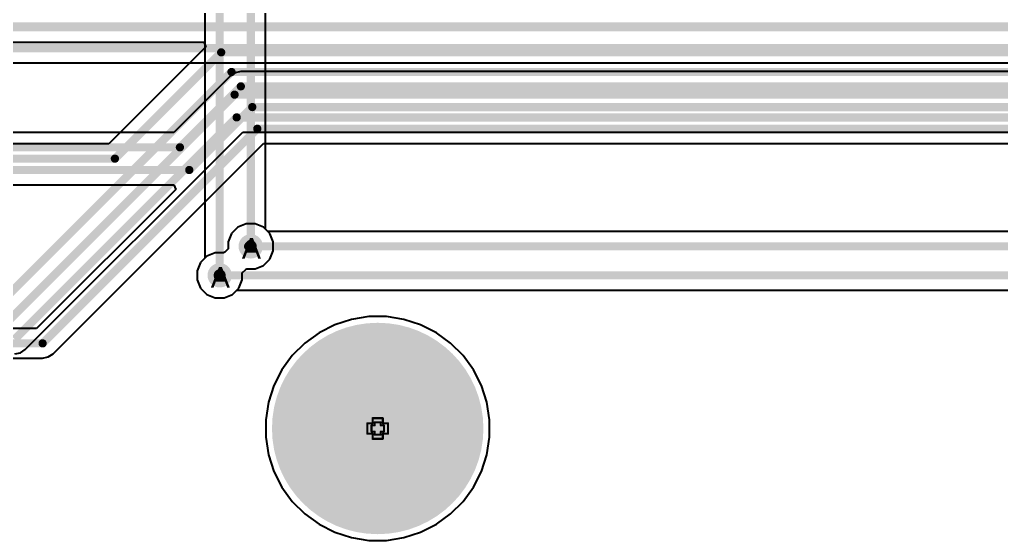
# Model space of a CAD drawing. Header units: inches. Extents: x 0 to 208, y 0 to 213.
# Drawn here: x 1.08 to 2.031, y 1.02 to 1.525 of the extents above; entities that cross this region are included whole.
import ezdxf

# ---------------------------------------------------------------- set-up
doc = ezdxf.new("R2010")
doc.units = ezdxf.units.IN
doc.header["$MEASUREMENT"] = 0
for name, color, linetype in [('Bottom Layer', 5, 'Continuous'), ('Bottom Solder', 6, 'Continuous'), ('Drill Drawing', 1, 'Continuous'), ('L2_GND1', 16, 'Continuous'), ('L3_SIG1', 76, 'Continuous'), ('L4_PWR', 90, 'Continuous'), ('L5_GND2', 156, 'Continuous'), ('L6_SIG2', 130, 'Continuous'), ('L7_GND3', 216, 'Continuous'), ('Multi-Layer', 9, 'Continuous'), ('Pad Holes', 156, 'Continuous'), ('Top Layer', 1, 'Continuous'), ('Top Solder', 216, 'Continuous'), ('Via Holes', 16, 'Continuous')]:
    doc.layers.add(name, color=color, linetype=linetype)
doc.styles.add('Arial', font='', dxfattribs={"height": 0.2})
doc.styles.get('Arial').set_extended_font_data('Arial')

# ---------------------------------------------------------------- blocks, each defined once
blk = doc.blocks.new('AS0B826_S78B_7H_8')
at = {"layer": 'Bottom Layer'}
h = blk.add_hatch(color=5, dxfattribs=at)
edge = h.paths.add_edge_path()
edge.add_arc((-1.48812, -0.99925), 0.09843, 0, 360)
at = {"layer": 'Bottom Solder'}
h = blk.add_hatch(color=6, dxfattribs=at)
edge = h.paths.add_edge_path()
edge.add_arc((-1.48812, -0.99925), 0.10243, 0, 360)
at = {"layer": 'L2_GND1'}
h = blk.add_hatch(color=16, dxfattribs=at)
edge = h.paths.add_edge_path()
edge.add_arc((-1.48812, -0.99925), 0.09843, 0, 360)
at = {"layer": 'L3_SIG1'}
h = blk.add_hatch(color=76, dxfattribs=at)
edge = h.paths.add_edge_path()
edge.add_arc((-1.48812, -0.99925), 0.09843, 0, 360)
at = {"layer": 'L4_PWR'}
h = blk.add_hatch(color=90, dxfattribs=at)
edge = h.paths.add_edge_path()
edge.add_arc((-1.48812, -0.99925), 0.09843, 0, 360)
at = {"layer": 'L5_GND2'}
h = blk.add_hatch(color=156, dxfattribs=at)
edge = h.paths.add_edge_path()
edge.add_arc((-1.48812, -0.99925), 0.09843, 0, 360)
at = {"layer": 'L6_SIG2'}
h = blk.add_hatch(color=130, dxfattribs=at)
edge = h.paths.add_edge_path()
edge.add_arc((-1.48812, -0.99925), 0.09843, 0, 360)
at = {"layer": 'L7_GND3'}
h = blk.add_hatch(color=216, dxfattribs=at)
edge = h.paths.add_edge_path()
edge.add_arc((-1.48812, -0.99925), 0.09843, 0, 360)
at = {"layer": 'Multi-Layer'}
h = blk.add_hatch(color=9, dxfattribs=at)
edge = h.paths.add_edge_path()
edge.add_arc((-1.48812, -0.99925), 0.09843, 0, 360)
at = {"layer": 'Pad Holes'}
h = blk.add_hatch(color=7, dxfattribs=at)
edge = h.paths.add_edge_path()
edge.add_arc((-1.48812, -0.99925), 0.06496, 0, 360)
at = {"layer": 'Top Layer'}
h = blk.add_hatch(color=1, dxfattribs=at)
edge = h.paths.add_edge_path()
edge.add_arc((-1.48812, -0.99925), 0.09843, 0, 360)
at = {"layer": 'Top Solder'}
h = blk.add_hatch(color=216, dxfattribs=at)
edge = h.paths.add_edge_path()
edge.add_arc((-1.48812, -0.99925), 0.10243, 0, 360)

msp = doc.modelspace()

# ---------------------------------------------------------------- hatches: boundary and pattern name
at = {"layer": 'Bottom Layer'}
h = msp.add_hatch(color=5, dxfattribs=at)
edge = h.paths.add_edge_path()
edge.add_arc((1.30362, 1.305), 0.01181, 0, 360)
h = msp.add_hatch(color=5, dxfattribs=at)
edge = h.paths.add_edge_path()
edge.add_arc((1.27354, 1.27693), 0.01181, 0, 360)
at = {"layer": 'L2_GND1'}
h = msp.add_hatch(color=16, dxfattribs=at)
edge = h.paths.add_edge_path()
edge.add_arc((1.30362, 1.305), 0.01181, 0, 360)
h = msp.add_hatch(color=16, dxfattribs=at)
edge = h.paths.add_edge_path()
edge.add_arc((1.27354, 1.27693), 0.01181, 0, 360)
at = {"layer": 'L3_SIG1'}
h = msp.add_hatch(color=76, dxfattribs=at)
edge = h.paths.add_edge_path()
edge.add_arc((1.30362, 1.305), 0.01181, 0, 360)
h = msp.add_hatch(color=76, dxfattribs=at)
edge = h.paths.add_edge_path()
edge.add_arc((1.27354, 1.27693), 0.01181, 0, 360)
at = {"layer": 'L4_PWR'}
h = msp.add_hatch(color=90, dxfattribs=at)
edge = h.paths.add_edge_path()
edge.add_arc((1.30362, 1.305), 0.01181, 0, 360)
h = msp.add_hatch(color=90, dxfattribs=at)
edge = h.paths.add_edge_path()
edge.add_arc((1.27354, 1.27693), 0.01181, 0, 360)
at = {"layer": 'L5_GND2'}
h = msp.add_hatch(color=156, dxfattribs=at)
edge = h.paths.add_edge_path()
edge.add_arc((1.30362, 1.305), 0.01181, 0, 360)
h = msp.add_hatch(color=156, dxfattribs=at)
edge = h.paths.add_edge_path()
edge.add_arc((1.27354, 1.27693), 0.01181, 0, 360)
at = {"layer": 'L6_SIG2'}
h = msp.add_hatch(color=130, dxfattribs=at)
edge = h.paths.add_edge_path()
edge.add_arc((1.30362, 1.305), 0.01181, 0, 360)
h = msp.add_hatch(color=130, dxfattribs=at)
edge = h.paths.add_edge_path()
edge.add_arc((1.27354, 1.27693), 0.01181, 0, 360)
at = {"layer": 'L7_GND3'}
h = msp.add_hatch(color=216, dxfattribs=at)
edge = h.paths.add_edge_path()
edge.add_arc((1.30362, 1.305), 0.01181, 0, 360)
h = msp.add_hatch(color=216, dxfattribs=at)
edge = h.paths.add_edge_path()
edge.add_arc((1.27354, 1.27693), 0.01181, 0, 360)
at = {"layer": 'Top Layer'}
h = msp.add_hatch(color=1, dxfattribs=at)
edge = h.paths.add_edge_path()
edge.add_arc((1.30362, 1.305), 0.01181, 0, 360)
h = msp.add_hatch(color=1, dxfattribs=at)
edge = h.paths.add_edge_path()
edge.add_arc((1.27354, 1.27693), 0.01181, 0, 360)
at = {"layer": 'Via Holes'}
h = msp.add_hatch(color=7, dxfattribs=at)
edge = h.paths.add_edge_path()
edge.add_arc((1.30362, 1.305), 0.00591, 0, 360)
h = msp.add_hatch(color=7, dxfattribs=at)
edge = h.paths.add_edge_path()
edge.add_arc((1.27354, 1.27693), 0.00591, 0, 360)

# ---------------------------------------------------------------- linework, layer by layer
at = {"layer": 'Bottom Layer'}
for p, q in [((1.25926, 1.8107), (1.25926, 1.2935)), ((1.3179, 1.32157), (1.3179, 1.81124)), ((1.32211, 1.31736), (1.3179, 1.32157)), ((1.32543, 1.30934), (1.32211, 1.31736)), ((1.32543, 1.30066), (1.32543, 1.30934)), ((1.25926, 1.2935), (1.25505, 1.28928)), ((1.32211, 1.29265), (1.32543, 1.30066)), ((1.25505, 1.28928), (1.25173, 1.28127)), ((1.30796, 1.28319), (1.31598, 1.28651)), ((1.31598, 1.28651), (1.32211, 1.29265)), ((1.25173, 1.28127), (1.25173, 1.27259)), ((1.29535, 1.27941), (1.29876, 1.28269)), ((1.29535, 1.27259), (1.29535, 1.27941)), ((1.29876, 1.28269), (1.29996, 1.28319)), ((1.29996, 1.28319), (1.30796, 1.28319)), ((1.25173, 1.27259), (1.25505, 1.26457)), ((1.29203, 1.26457), (1.29535, 1.27259)), ((1.25505, 1.26457), (1.26118, 1.25844)), ((1.26118, 1.25844), (1.2692, 1.25512)), ((1.27788, 1.25512), (1.28589, 1.25844)), ((1.28589, 1.25844), (1.29203, 1.26457)), ((1.2692, 1.25512), (1.27788, 1.25512)), ((1.41809, 1.23693), (1.40123, 1.23426)), ((1.43515, 1.23693), (1.41809, 1.23693)), ((1.45201, 1.23426), (1.43515, 1.23693)), ((1.385, 1.22899), (1.36979, 1.22124)), ((1.40123, 1.23426), (1.385, 1.22899)), ((1.46824, 1.22899), (1.45201, 1.23426)), ((1.48345, 1.22124), (1.46824, 1.22899)), ((1.36979, 1.22124), (1.35599, 1.21121)), ((1.49726, 1.21121), (1.48345, 1.22124)), ((1.35599, 1.21121), (1.34392, 1.19914)), ((1.50932, 1.19914), (1.49726, 1.21121)), ((1.34392, 1.19914), (1.33389, 1.18533)), ((1.51935, 1.18533), (1.50932, 1.19914)), ((1.33389, 1.18533), (1.32614, 1.17013)), ((1.5271, 1.17013), (1.51935, 1.18533)), ((1.32614, 1.17013), (1.32087, 1.15389)), ((1.53238, 1.15389), (1.5271, 1.17013)), ((1.32087, 1.15389), (1.3182, 1.13704)), ((1.53505, 1.13704), (1.53238, 1.15389)), ((1.3182, 1.13704), (1.3182, 1.11997)), ((1.53505, 1.11997), (1.53505, 1.13704)), ((1.3182, 1.11997), (1.32087, 1.10312)), ((1.53238, 1.10312), (1.53505, 1.11997)), ((1.32087, 1.10312), (1.32614, 1.08688)), ((1.5271, 1.08688), (1.53238, 1.10312)), ((1.32614, 1.08688), (1.33389, 1.07168)), ((1.51935, 1.07168), (1.5271, 1.08688)), ((1.33389, 1.07168), (1.34392, 1.05787)), ((1.50932, 1.05787), (1.51935, 1.07168)), ((1.34392, 1.05787), (1.35599, 1.0458)), ((1.49726, 1.0458), (1.50932, 1.05787)), ((1.35599, 1.0458), (1.36979, 1.03577)), ((1.48345, 1.03577), (1.49726, 1.0458)), ((1.36979, 1.03577), (1.385, 1.02802)), ((1.385, 1.02802), (1.40123, 1.02275)), ((1.45201, 1.02275), (1.46824, 1.02802)), ((1.46824, 1.02802), (1.48345, 1.03577)), ((1.40123, 1.02275), (1.41809, 1.02008)), ((1.41809, 1.02008), (1.43515, 1.02008)), ((1.43515, 1.02008), (1.45201, 1.02275))]:
    msp.add_line(p, q, dxfattribs=at)
for points in [[(1.27354, 1.27693, 0.008, 0.008, 0), (1.27354, 1.82781, 0.008, 0.008, 0)], [(1.30362, 1.30752, 0.008, 0.008, 0), (1.30362, 1.82781, 0.008, 0.008, 0)], [(1.3011, 1.305, 0.008, 0.008, 0), (1.30362, 1.30752, 0.008, 0.008, 0)]]:
    msp.add_lwpolyline(points, format="xyseb", dxfattribs=at)
for points in [[(1.2991, 1.305, 0.004, 0.004, 1), (1.3031, 1.305, 0.004, 0.004, 1)], [(1.30162, 1.30752, 0.004, 0.004, 1), (1.30562, 1.30752, 0.004, 0.004, 1)], [(1.30162, 1.30752, 0.004, 0.004, 1), (1.30562, 1.30752, 0.004, 0.004, 1)], [(1.27154, 1.27693, 0.004, 0.004, 1), (1.27554, 1.27693, 0.004, 0.004, 1)]]:
    msp.add_lwpolyline(points, format="xyseb", close=True, dxfattribs=at)
at = {"layer": 'Drill Drawing'}
for points in [[(1.41662, 1.1235, 0.002, 0.002, 0), (1.41662, 1.1335, 0.002, 0.002, 0)], [(1.41662, 1.1335, 0.002, 0.002, 0), (1.42162, 1.1335, 0.002, 0.002, 0)], [(1.42062, 1.1255, 0.002, 0.002, 0), (1.42062, 1.1315, 0.002, 0.002, 0)], [(1.42062, 1.1315, 0.002, 0.002, 0), (1.42362, 1.1315, 0.002, 0.002, 0)], [(1.42162, 1.1335, 0.002, 0.002, 0), (1.42162, 1.1385, 0.002, 0.002, 0)], [(1.42162, 1.1385, 0.002, 0.002, 0), (1.43162, 1.1385, 0.002, 0.002, 0)], [(1.42362, 1.1315, 0.002, 0.002, 0), (1.42362, 1.1345, 0.002, 0.002, 0)], [(1.42362, 1.1345, 0.002, 0.002, 0), (1.42962, 1.1345, 0.002, 0.002, 0)], [(1.42962, 1.1315, 0.002, 0.002, 0), (1.42962, 1.1345, 0.002, 0.002, 0)], [(1.42962, 1.1315, 0.002, 0.002, 0), (1.43262, 1.1315, 0.002, 0.002, 0)], [(1.43162, 1.1335, 0.002, 0.002, 0), (1.43162, 1.1385, 0.002, 0.002, 0)], [(1.43162, 1.1335, 0.002, 0.002, 0), (1.43662, 1.1335, 0.002, 0.002, 0)], [(1.43262, 1.1255, 0.002, 0.002, 0), (1.43262, 1.1315, 0.002, 0.002, 0)], [(1.43662, 1.1235, 0.002, 0.002, 0), (1.43662, 1.1335, 0.002, 0.002, 0)], [(1.41662, 1.1235, 0.002, 0.002, 0), (1.42162, 1.1235, 0.002, 0.002, 0)], [(1.42062, 1.1255, 0.002, 0.002, 0), (1.42362, 1.1255, 0.002, 0.002, 0)], [(1.42162, 1.1185, 0.002, 0.002, 0), (1.42162, 1.1235, 0.002, 0.002, 0)], [(1.42362, 1.1225, 0.002, 0.002, 0), (1.42362, 1.1255, 0.002, 0.002, 0)], [(1.42362, 1.1225, 0.002, 0.002, 0), (1.42962, 1.1225, 0.002, 0.002, 0)], [(1.42962, 1.1255, 0.002, 0.002, 0), (1.43262, 1.1255, 0.002, 0.002, 0)], [(1.42962, 1.1225, 0.002, 0.002, 0), (1.42962, 1.1255, 0.002, 0.002, 0)], [(1.43162, 1.1235, 0.002, 0.002, 0), (1.43662, 1.1235, 0.002, 0.002, 0)], [(1.43162, 1.1185, 0.002, 0.002, 0), (1.43162, 1.1235, 0.002, 0.002, 0)], [(1.42162, 1.1185, 0.002, 0.002, 0), (1.43162, 1.1185, 0.002, 0.002, 0)]]:
    msp.add_lwpolyline(points, format="xyseb", dxfattribs=at)
for points in [[(1.41612, 1.1335, 0.001, 0.001, 1), (1.41712, 1.1335, 0.001, 0.001, 1)], [(1.41612, 1.1335, 0.001, 0.001, 1), (1.41712, 1.1335, 0.001, 0.001, 1)], [(1.42012, 1.1315, 0.001, 0.001, 1), (1.42112, 1.1315, 0.001, 0.001, 1)], [(1.42012, 1.1315, 0.001, 0.001, 1), (1.42112, 1.1315, 0.001, 0.001, 1)], [(1.42112, 1.1385, 0.001, 0.001, 1), (1.42212, 1.1385, 0.001, 0.001, 1)], [(1.42112, 1.1385, 0.001, 0.001, 1), (1.42212, 1.1385, 0.001, 0.001, 1)], [(1.42112, 1.1335, 0.001, 0.001, 1), (1.42212, 1.1335, 0.001, 0.001, 1)], [(1.42112, 1.1335, 0.001, 0.001, 1), (1.42212, 1.1335, 0.001, 0.001, 1)], [(1.42312, 1.1345, 0.001, 0.001, 1), (1.42412, 1.1345, 0.001, 0.001, 1)], [(1.42312, 1.1345, 0.001, 0.001, 1), (1.42412, 1.1345, 0.001, 0.001, 1)], [(1.42312, 1.1315, 0.001, 0.001, 1), (1.42412, 1.1315, 0.001, 0.001, 1)], [(1.42312, 1.1315, 0.001, 0.001, 1), (1.42412, 1.1315, 0.001, 0.001, 1)], [(1.42912, 1.1345, 0.001, 0.001, 1), (1.43012, 1.1345, 0.001, 0.001, 1)], [(1.42912, 1.1345, 0.001, 0.001, 1), (1.43012, 1.1345, 0.001, 0.001, 1)], [(1.42912, 1.1315, 0.001, 0.001, 1), (1.43012, 1.1315, 0.001, 0.001, 1)], [(1.42912, 1.1315, 0.001, 0.001, 1), (1.43012, 1.1315, 0.001, 0.001, 1)], [(1.43112, 1.1385, 0.001, 0.001, 1), (1.43212, 1.1385, 0.001, 0.001, 1)], [(1.43112, 1.1385, 0.001, 0.001, 1), (1.43212, 1.1385, 0.001, 0.001, 1)], [(1.43112, 1.1335, 0.001, 0.001, 1), (1.43212, 1.1335, 0.001, 0.001, 1)], [(1.43112, 1.1335, 0.001, 0.001, 1), (1.43212, 1.1335, 0.001, 0.001, 1)], [(1.43212, 1.1315, 0.001, 0.001, 1), (1.43312, 1.1315, 0.001, 0.001, 1)], [(1.43212, 1.1315, 0.001, 0.001, 1), (1.43312, 1.1315, 0.001, 0.001, 1)], [(1.43612, 1.1335, 0.001, 0.001, 1), (1.43712, 1.1335, 0.001, 0.001, 1)], [(1.43612, 1.1335, 0.001, 0.001, 1), (1.43712, 1.1335, 0.001, 0.001, 1)], [(1.41612, 1.1235, 0.001, 0.001, 1), (1.41712, 1.1235, 0.001, 0.001, 1)], [(1.41612, 1.1235, 0.001, 0.001, 1), (1.41712, 1.1235, 0.001, 0.001, 1)], [(1.42012, 1.1255, 0.001, 0.001, 1), (1.42112, 1.1255, 0.001, 0.001, 1)], [(1.42012, 1.1255, 0.001, 0.001, 1), (1.42112, 1.1255, 0.001, 0.001, 1)], [(1.42112, 1.1235, 0.001, 0.001, 1), (1.42212, 1.1235, 0.001, 0.001, 1)], [(1.42112, 1.1235, 0.001, 0.001, 1), (1.42212, 1.1235, 0.001, 0.001, 1)], [(1.42312, 1.1255, 0.001, 0.001, 1), (1.42412, 1.1255, 0.001, 0.001, 1)], [(1.42312, 1.1255, 0.001, 0.001, 1), (1.42412, 1.1255, 0.001, 0.001, 1)], [(1.42312, 1.1225, 0.001, 0.001, 1), (1.42412, 1.1225, 0.001, 0.001, 1)], [(1.42312, 1.1225, 0.001, 0.001, 1), (1.42412, 1.1225, 0.001, 0.001, 1)], [(1.42912, 1.1255, 0.001, 0.001, 1), (1.43012, 1.1255, 0.001, 0.001, 1)], [(1.42912, 1.1255, 0.001, 0.001, 1), (1.43012, 1.1255, 0.001, 0.001, 1)], [(1.42912, 1.1225, 0.001, 0.001, 1), (1.43012, 1.1225, 0.001, 0.001, 1)], [(1.42912, 1.1225, 0.001, 0.001, 1), (1.43012, 1.1225, 0.001, 0.001, 1)], [(1.43112, 1.1235, 0.001, 0.001, 1), (1.43212, 1.1235, 0.001, 0.001, 1)], [(1.43112, 1.1235, 0.001, 0.001, 1), (1.43212, 1.1235, 0.001, 0.001, 1)], [(1.43212, 1.1255, 0.001, 0.001, 1), (1.43312, 1.1255, 0.001, 0.001, 1)], [(1.43212, 1.1255, 0.001, 0.001, 1), (1.43312, 1.1255, 0.001, 0.001, 1)], [(1.43612, 1.1235, 0.001, 0.001, 1), (1.43712, 1.1235, 0.001, 0.001, 1)], [(1.43612, 1.1235, 0.001, 0.001, 1), (1.43712, 1.1235, 0.001, 0.001, 1)], [(1.42112, 1.1185, 0.001, 0.001, 1), (1.42212, 1.1185, 0.001, 0.001, 1)], [(1.42112, 1.1185, 0.001, 0.001, 1), (1.42212, 1.1185, 0.001, 0.001, 1)], [(1.43112, 1.1185, 0.001, 0.001, 1), (1.43212, 1.1185, 0.001, 0.001, 1)], [(1.43112, 1.1185, 0.001, 0.001, 1), (1.43212, 1.1185, 0.001, 0.001, 1)]]:
    msp.add_lwpolyline(points, format="xyseb", close=True, dxfattribs=at)
at = {"layer": 'L2_GND1'}
for p, q in [((1.29127, 1.32349), (1.28513, 1.31736)), ((1.29928, 1.32681), (1.29127, 1.32349)), ((1.30796, 1.32681), (1.29928, 1.32681)), ((1.31598, 1.32349), (1.30796, 1.32681)), ((1.32211, 1.31736), (1.31598, 1.32349)), ((1.28513, 1.31736), (1.28181, 1.30934)), ((1.32543, 1.30934), (1.32211, 1.31736)), ((1.28181, 1.30934), (1.28181, 1.30252)), ((1.32543, 1.30066), (1.32543, 1.30934)), ((1.26118, 1.29542), (1.25505, 1.28928)), ((1.2692, 1.29874), (1.26118, 1.29542)), ((1.2772, 1.29874), (1.2692, 1.29874)), ((1.2784, 1.29924), (1.2772, 1.29874)), ((1.28181, 1.30252), (1.2784, 1.29924)), ((1.32211, 1.29265), (1.32543, 1.30066)), ((1.25505, 1.28928), (1.25173, 1.28127)), ((1.30796, 1.28319), (1.31598, 1.28651)), ((1.31598, 1.28651), (1.32211, 1.29265)), ((1.25173, 1.28127), (1.25173, 1.27259)), ((1.29535, 1.27941), (1.29876, 1.28269)), ((1.29535, 1.27259), (1.29535, 1.27941)), ((1.29876, 1.28269), (1.29996, 1.28319)), ((1.29996, 1.28319), (1.30796, 1.28319)), ((1.25173, 1.27259), (1.25505, 1.26457)), ((1.29203, 1.26457), (1.29535, 1.27259)), ((1.25505, 1.26457), (1.26118, 1.25844)), ((1.26118, 1.25844), (1.2692, 1.25512)), ((1.27788, 1.25512), (1.28589, 1.25844)), ((1.28589, 1.25844), (1.29203, 1.26457)), ((1.2692, 1.25512), (1.27788, 1.25512)), ((1.41809, 1.23693), (1.40123, 1.23426)), ((1.43515, 1.23693), (1.41809, 1.23693)), ((1.45201, 1.23426), (1.43515, 1.23693)), ((1.385, 1.22899), (1.36979, 1.22124)), ((1.40123, 1.23426), (1.385, 1.22899)), ((1.46824, 1.22899), (1.45201, 1.23426)), ((1.48345, 1.22124), (1.46824, 1.22899)), ((1.36979, 1.22124), (1.35599, 1.21121)), ((1.49726, 1.21121), (1.48345, 1.22124)), ((1.35599, 1.21121), (1.34392, 1.19914)), ((1.50932, 1.19914), (1.49726, 1.21121)), ((1.34392, 1.19914), (1.33389, 1.18533)), ((1.51935, 1.18533), (1.50932, 1.19914)), ((1.33389, 1.18533), (1.32614, 1.17013)), ((1.5271, 1.17013), (1.51935, 1.18533)), ((1.32614, 1.17013), (1.32087, 1.15389)), ((1.53238, 1.15389), (1.5271, 1.17013)), ((1.32087, 1.15389), (1.3182, 1.13704)), ((1.53505, 1.13704), (1.53238, 1.15389)), ((1.3182, 1.13704), (1.3182, 1.11997)), ((1.53505, 1.11997), (1.53505, 1.13704)), ((1.3182, 1.11997), (1.32087, 1.10312)), ((1.53238, 1.10312), (1.53505, 1.11997)), ((1.32087, 1.10312), (1.32614, 1.08688)), ((1.5271, 1.08688), (1.53238, 1.10312)), ((1.32614, 1.08688), (1.33389, 1.07168)), ((1.51935, 1.07168), (1.5271, 1.08688)), ((1.33389, 1.07168), (1.34392, 1.05787)), ((1.50932, 1.05787), (1.51935, 1.07168)), ((1.34392, 1.05787), (1.35599, 1.0458)), ((1.49726, 1.0458), (1.50932, 1.05787)), ((1.35599, 1.0458), (1.36979, 1.03577)), ((1.48345, 1.03577), (1.49726, 1.0458)), ((1.36979, 1.03577), (1.385, 1.02802)), ((1.385, 1.02802), (1.40123, 1.02275)), ((1.45201, 1.02275), (1.46824, 1.02802)), ((1.46824, 1.02802), (1.48345, 1.03577)), ((1.40123, 1.02275), (1.41809, 1.02008)), ((1.41809, 1.02008), (1.43515, 1.02008)), ((1.43515, 1.02008), (1.45201, 1.02275))]:
    msp.add_line(p, q, dxfattribs=at)
at = {"layer": 'L3_SIG1'}
for p, q in [((1.0403, 1.48273), (3.96866, 1.48273)), ((1.29402, 1.4743), (1.28856, 1.47321)), ((1.29403, 1.4743), (1.29402, 1.4743)), ((3.97211, 1.4743), (1.29403, 1.4743)), ((1.28393, 1.47012), (1.22909, 1.41527)), ((1.28856, 1.47321), (1.28393, 1.47012)), ((1.28393, 1.47012), (1.28393, 1.47012)), ((1.22909, 1.41527), (1.04028, 1.41527)), ((1.11211, 1.20092), (1.31591, 1.40473)), ((1.31591, 1.40473), (4.02467, 1.40473)), ((1.04026, 1.36472), (1.229, 1.36472)), ((1.23092, 1.3601), (1.0961, 1.22529)), ((1.229, 1.36472), (1.23092, 1.3601)), ((1.29127, 1.32349), (1.28513, 1.31736)), ((1.29928, 1.32681), (1.29127, 1.32349)), ((1.30796, 1.32681), (1.29928, 1.32681)), ((1.31598, 1.32349), (1.30796, 1.32681)), ((1.32211, 1.31736), (1.31598, 1.32349)), ((1.28513, 1.31736), (1.28181, 1.30934)), ((1.32543, 1.30934), (1.32211, 1.31736)), ((1.28181, 1.30934), (1.28181, 1.30252)), ((1.32543, 1.30066), (1.32543, 1.30934)), ((1.26118, 1.29542), (1.25505, 1.28928)), ((1.2692, 1.29874), (1.26118, 1.29542)), ((1.2772, 1.29874), (1.2692, 1.29874)), ((1.2784, 1.29924), (1.2772, 1.29874)), ((1.28181, 1.30252), (1.2784, 1.29924)), ((1.32211, 1.29265), (1.32543, 1.30066)), ((1.25505, 1.28928), (1.25173, 1.28127)), ((1.30796, 1.28319), (1.31598, 1.28651)), ((1.31598, 1.28651), (1.32211, 1.29265)), ((1.25173, 1.28127), (1.25173, 1.27259)), ((1.29535, 1.27941), (1.29876, 1.28269)), ((1.29535, 1.27259), (1.29535, 1.27941)), ((1.29876, 1.28269), (1.29996, 1.28319)), ((1.29996, 1.28319), (1.30796, 1.28319)), ((1.25173, 1.27259), (1.25505, 1.26457)), ((1.29203, 1.26457), (1.29535, 1.27259)), ((1.25505, 1.26457), (1.26118, 1.25844)), ((1.26118, 1.25844), (1.2692, 1.25512)), ((1.27788, 1.25512), (1.28589, 1.25844)), ((1.28589, 1.25844), (1.29203, 1.26457)), ((1.2692, 1.25512), (1.27788, 1.25512)), ((1.41809, 1.23693), (1.40123, 1.23426)), ((1.43515, 1.23693), (1.41809, 1.23693)), ((1.45201, 1.23426), (1.43515, 1.23693)), ((1.385, 1.22899), (1.36979, 1.22124)), ((1.40123, 1.23426), (1.385, 1.22899)), ((1.46824, 1.22899), (1.45201, 1.23426)), ((1.48345, 1.22124), (1.46824, 1.22899)), ((1.0961, 1.22529), (0.79102, 1.22529)), ((1.36979, 1.22124), (1.35599, 1.21121)), ((1.49726, 1.21121), (1.48345, 1.22124)), ((1.35599, 1.21121), (1.34392, 1.19914)), ((1.50932, 1.19914), (1.49726, 1.21121)), ((1.10748, 1.19783), (1.11211, 1.20092)), ((1.34392, 1.19914), (1.33389, 1.18533)), ((1.51935, 1.18533), (1.50932, 1.19914)), ((0.79083, 1.19674), (1.10201, 1.19674)), ((1.10201, 1.19674), (1.10748, 1.19783)), ((1.10201, 1.19674), (1.10201, 1.19674)), ((1.33389, 1.18533), (1.32614, 1.17013)), ((1.5271, 1.17013), (1.51935, 1.18533)), ((1.32614, 1.17013), (1.32087, 1.15389)), ((1.53238, 1.15389), (1.5271, 1.17013)), ((1.32087, 1.15389), (1.3182, 1.13704)), ((1.53505, 1.13704), (1.53238, 1.15389)), ((1.3182, 1.13704), (1.3182, 1.11997)), ((1.53505, 1.11997), (1.53505, 1.13704)), ((1.3182, 1.11997), (1.32087, 1.10312)), ((1.53238, 1.10312), (1.53505, 1.11997)), ((1.32087, 1.10312), (1.32614, 1.08688)), ((1.5271, 1.08688), (1.53238, 1.10312)), ((1.32614, 1.08688), (1.33389, 1.07168)), ((1.51935, 1.07168), (1.5271, 1.08688)), ((1.33389, 1.07168), (1.34392, 1.05787)), ((1.50932, 1.05787), (1.51935, 1.07168)), ((1.34392, 1.05787), (1.35599, 1.0458)), ((1.49726, 1.0458), (1.50932, 1.05787)), ((1.35599, 1.0458), (1.36979, 1.03577)), ((1.48345, 1.03577), (1.49726, 1.0458)), ((1.36979, 1.03577), (1.385, 1.02802)), ((1.385, 1.02802), (1.40123, 1.02275)), ((1.45201, 1.02275), (1.46824, 1.02802)), ((1.46824, 1.02802), (1.48345, 1.03577)), ((1.40123, 1.02275), (1.41809, 1.02008)), ((1.41809, 1.02008), (1.43515, 1.02008)), ((1.43515, 1.02008), (1.45201, 1.02275))]:
    msp.add_line(p, q, dxfattribs=at)
for points in [[(0.936, 1.518, 0.008, 0.008, 0), (3.953, 1.518, 0.008, 0.008, 0)], [(0.95866, 1.497, 0.008, 0.008, 0), (3.96866, 1.497, 0.008, 0.008, 0)], [(1.235, 1.401, 0.008, 0.008, 0), (1.29402, 1.46003, 0.008, 0.008, 0)], [(1.29402, 1.46003, 0.008, 0.008, 0), (3.97803, 1.46003, 0.008, 0.008, 0)], [(1.24411, 1.379, 0.008, 0.008, 0), (1.30511, 1.44, 0.008, 0.008, 0)], [(1.30511, 1.44, 0.008, 0.008, 0), (4.004, 1.44, 0.008, 0.008, 0)], [(1.10201, 1.21101, 0.008, 0.008, 0), (1.31, 1.419, 0.008, 0.008, 0)], [(1.31, 1.419, 0.008, 0.008, 0), (4.02467, 1.419, 0.008, 0.008, 0)], [(0.95875, 1.401, 0.008, 0.008, 0), (1.235, 1.401, 0.008, 0.008, 0)], [(0.95876, 1.379, 0.008, 0.008, 0), (1.24411, 1.379, 0.008, 0.008, 0)], [(0.77426, 1.21101, 0.008, 0.008, 0), (1.10201, 1.21101, 0.008, 0.008, 0)]]:
    msp.add_lwpolyline(points, format="xyseb", dxfattribs=at)
for points in [[(1.29202, 1.46003, 0.004, 0.004, 1), (1.29602, 1.46003, 0.004, 0.004, 1)], [(1.29202, 1.46003, 0.004, 0.004, 1), (1.29602, 1.46003, 0.004, 0.004, 1)], [(1.30311, 1.44, 0.004, 0.004, 1), (1.30711, 1.44, 0.004, 0.004, 1)], [(1.30311, 1.44, 0.004, 0.004, 1), (1.30711, 1.44, 0.004, 0.004, 1)], [(1.308, 1.419, 0.004, 0.004, 1), (1.312, 1.419, 0.004, 0.004, 1)], [(1.308, 1.419, 0.004, 0.004, 1), (1.312, 1.419, 0.004, 0.004, 1)], [(1.233, 1.401, 0.004, 0.004, 1), (1.237, 1.401, 0.004, 0.004, 1)], [(1.233, 1.401, 0.004, 0.004, 1), (1.237, 1.401, 0.004, 0.004, 1)], [(1.24211, 1.379, 0.004, 0.004, 1), (1.24611, 1.379, 0.004, 0.004, 1)], [(1.24211, 1.379, 0.004, 0.004, 1), (1.24611, 1.379, 0.004, 0.004, 1)], [(1.10001, 1.21101, 0.004, 0.004, 1), (1.10401, 1.21101, 0.004, 0.004, 1)], [(1.10001, 1.21101, 0.004, 0.004, 1), (1.10401, 1.21101, 0.004, 0.004, 1)]]:
    msp.add_lwpolyline(points, format="xyseb", close=True, dxfattribs=at)
at = {"layer": 'L4_PWR'}
for p, q in [((1.29127, 1.32349), (1.28513, 1.31736)), ((1.29928, 1.32681), (1.29127, 1.32349)), ((1.30796, 1.32681), (1.29928, 1.32681)), ((1.31598, 1.32349), (1.30796, 1.32681)), ((1.32211, 1.31736), (1.31598, 1.32349)), ((1.28513, 1.31736), (1.28181, 1.30934)), ((1.32543, 1.30934), (1.32211, 1.31736)), ((1.28181, 1.30934), (1.28181, 1.30252)), ((1.32543, 1.30066), (1.32543, 1.30934)), ((1.26118, 1.29542), (1.25505, 1.28928)), ((1.2692, 1.29874), (1.26118, 1.29542)), ((1.2772, 1.29874), (1.2692, 1.29874)), ((1.2784, 1.29924), (1.2772, 1.29874)), ((1.28181, 1.30252), (1.2784, 1.29924)), ((1.32211, 1.29265), (1.32543, 1.30066)), ((1.25505, 1.28928), (1.25173, 1.28127)), ((1.30796, 1.28319), (1.31598, 1.28651)), ((1.31598, 1.28651), (1.32211, 1.29265)), ((1.25173, 1.28127), (1.25173, 1.27259)), ((1.29535, 1.27941), (1.29876, 1.28269)), ((1.29535, 1.27259), (1.29535, 1.27941)), ((1.29876, 1.28269), (1.29996, 1.28319)), ((1.29996, 1.28319), (1.30796, 1.28319)), ((1.25173, 1.27259), (1.25505, 1.26457)), ((1.29203, 1.26457), (1.29535, 1.27259)), ((1.25505, 1.26457), (1.26118, 1.25844)), ((1.26118, 1.25844), (1.2692, 1.25512)), ((1.27788, 1.25512), (1.28589, 1.25844)), ((1.28589, 1.25844), (1.29203, 1.26457)), ((1.2692, 1.25512), (1.27788, 1.25512)), ((1.41809, 1.23693), (1.40123, 1.23426)), ((1.43515, 1.23693), (1.41809, 1.23693)), ((1.45201, 1.23426), (1.43515, 1.23693)), ((1.385, 1.22899), (1.36979, 1.22124)), ((1.40123, 1.23426), (1.385, 1.22899)), ((1.46824, 1.22899), (1.45201, 1.23426)), ((1.48345, 1.22124), (1.46824, 1.22899)), ((1.36979, 1.22124), (1.35599, 1.21121)), ((1.49726, 1.21121), (1.48345, 1.22124)), ((1.35599, 1.21121), (1.34392, 1.19914)), ((1.50932, 1.19914), (1.49726, 1.21121)), ((1.34392, 1.19914), (1.33389, 1.18533)), ((1.51935, 1.18533), (1.50932, 1.19914)), ((1.33389, 1.18533), (1.32614, 1.17013)), ((1.5271, 1.17013), (1.51935, 1.18533)), ((1.32614, 1.17013), (1.32087, 1.15389)), ((1.53238, 1.15389), (1.5271, 1.17013)), ((1.32087, 1.15389), (1.3182, 1.13704)), ((1.53505, 1.13704), (1.53238, 1.15389)), ((1.3182, 1.13704), (1.3182, 1.11997)), ((1.53505, 1.11997), (1.53505, 1.13704)), ((1.3182, 1.11997), (1.32087, 1.10312)), ((1.53238, 1.10312), (1.53505, 1.11997)), ((1.32087, 1.10312), (1.32614, 1.08688)), ((1.5271, 1.08688), (1.53238, 1.10312)), ((1.32614, 1.08688), (1.33389, 1.07168)), ((1.51935, 1.07168), (1.5271, 1.08688)), ((1.33389, 1.07168), (1.34392, 1.05787)), ((1.50932, 1.05787), (1.51935, 1.07168)), ((1.34392, 1.05787), (1.35599, 1.0458)), ((1.49726, 1.0458), (1.50932, 1.05787)), ((1.35599, 1.0458), (1.36979, 1.03577)), ((1.48345, 1.03577), (1.49726, 1.0458)), ((1.36979, 1.03577), (1.385, 1.02802)), ((1.385, 1.02802), (1.40123, 1.02275)), ((1.45201, 1.02275), (1.46824, 1.02802)), ((1.46824, 1.02802), (1.48345, 1.03577)), ((1.40123, 1.02275), (1.41809, 1.02008)), ((1.41809, 1.02008), (1.43515, 1.02008)), ((1.43515, 1.02008), (1.45201, 1.02275))]:
    msp.add_line(p, q, dxfattribs=at)
at = {"layer": 'L5_GND2'}
for p, q in [((1.29127, 1.32349), (1.28513, 1.31736)), ((1.29928, 1.32681), (1.29127, 1.32349)), ((1.30796, 1.32681), (1.29928, 1.32681)), ((1.31598, 1.32349), (1.30796, 1.32681)), ((1.32211, 1.31736), (1.31598, 1.32349)), ((1.28513, 1.31736), (1.28181, 1.30934)), ((1.32543, 1.30934), (1.32211, 1.31736)), ((1.28181, 1.30934), (1.28181, 1.30252)), ((1.32543, 1.30066), (1.32543, 1.30934)), ((1.26118, 1.29542), (1.25505, 1.28928)), ((1.2692, 1.29874), (1.26118, 1.29542)), ((1.2772, 1.29874), (1.2692, 1.29874)), ((1.2784, 1.29924), (1.2772, 1.29874)), ((1.28181, 1.30252), (1.2784, 1.29924)), ((1.32211, 1.29265), (1.32543, 1.30066)), ((1.25505, 1.28928), (1.25173, 1.28127)), ((1.30796, 1.28319), (1.31598, 1.28651)), ((1.31598, 1.28651), (1.32211, 1.29265)), ((1.25173, 1.28127), (1.25173, 1.27259)), ((1.29535, 1.27941), (1.29876, 1.28269)), ((1.29535, 1.27259), (1.29535, 1.27941)), ((1.29876, 1.28269), (1.29996, 1.28319)), ((1.29996, 1.28319), (1.30796, 1.28319)), ((1.25173, 1.27259), (1.25505, 1.26457)), ((1.29203, 1.26457), (1.29535, 1.27259)), ((1.25505, 1.26457), (1.26118, 1.25844)), ((1.26118, 1.25844), (1.2692, 1.25512)), ((1.27788, 1.25512), (1.28589, 1.25844)), ((1.28589, 1.25844), (1.29203, 1.26457)), ((1.2692, 1.25512), (1.27788, 1.25512)), ((1.41809, 1.23693), (1.40123, 1.23426)), ((1.43515, 1.23693), (1.41809, 1.23693)), ((1.45201, 1.23426), (1.43515, 1.23693)), ((1.385, 1.22899), (1.36979, 1.22124)), ((1.40123, 1.23426), (1.385, 1.22899)), ((1.46824, 1.22899), (1.45201, 1.23426)), ((1.48345, 1.22124), (1.46824, 1.22899)), ((1.36979, 1.22124), (1.35599, 1.21121)), ((1.49726, 1.21121), (1.48345, 1.22124)), ((1.35599, 1.21121), (1.34392, 1.19914)), ((1.50932, 1.19914), (1.49726, 1.21121)), ((1.34392, 1.19914), (1.33389, 1.18533)), ((1.51935, 1.18533), (1.50932, 1.19914)), ((1.33389, 1.18533), (1.32614, 1.17013)), ((1.5271, 1.17013), (1.51935, 1.18533)), ((1.32614, 1.17013), (1.32087, 1.15389)), ((1.53238, 1.15389), (1.5271, 1.17013)), ((1.32087, 1.15389), (1.3182, 1.13704)), ((1.53505, 1.13704), (1.53238, 1.15389)), ((1.3182, 1.13704), (1.3182, 1.11997)), ((1.53505, 1.11997), (1.53505, 1.13704)), ((1.3182, 1.11997), (1.32087, 1.10312)), ((1.53238, 1.10312), (1.53505, 1.11997)), ((1.32087, 1.10312), (1.32614, 1.08688)), ((1.5271, 1.08688), (1.53238, 1.10312)), ((1.32614, 1.08688), (1.33389, 1.07168)), ((1.51935, 1.07168), (1.5271, 1.08688)), ((1.33389, 1.07168), (1.34392, 1.05787)), ((1.50932, 1.05787), (1.51935, 1.07168)), ((1.34392, 1.05787), (1.35599, 1.0458)), ((1.49726, 1.0458), (1.50932, 1.05787)), ((1.35599, 1.0458), (1.36979, 1.03577)), ((1.48345, 1.03577), (1.49726, 1.0458)), ((1.36979, 1.03577), (1.385, 1.02802)), ((1.385, 1.02802), (1.40123, 1.02275)), ((1.45201, 1.02275), (1.46824, 1.02802)), ((1.46824, 1.02802), (1.48345, 1.03577)), ((1.40123, 1.02275), (1.41809, 1.02008)), ((1.41809, 1.02008), (1.43515, 1.02008)), ((1.43515, 1.02008), (1.45201, 1.02275))]:
    msp.add_line(p, q, dxfattribs=at)
at = {"layer": 'L6_SIG2'}
for p, q in [((0.6872, 1.50301), (1.2583, 1.50301)), ((1.2583, 1.50301), (1.26021, 1.4984)), ((1.26021, 1.4984), (1.16608, 1.40427)), ((1.08509, 1.20491), (1.29591, 1.41573)), ((1.29591, 1.41573), (3.633, 1.41573)), ((1.16608, 1.40427), (1.02663, 1.40427)), ((1.29127, 1.32349), (1.28513, 1.31736)), ((1.29928, 1.32681), (1.29127, 1.32349)), ((1.30796, 1.32681), (1.29928, 1.32681)), ((1.31598, 1.32349), (1.30796, 1.32681)), ((1.32019, 1.31927), (1.31598, 1.32349)), ((1.28513, 1.31736), (1.28181, 1.30934)), ((4.09407, 1.31927), (1.32019, 1.31927)), ((1.28181, 1.30934), (1.28181, 1.30252)), ((1.26118, 1.29542), (1.25505, 1.28928)), ((1.2692, 1.29874), (1.26118, 1.29542)), ((1.2772, 1.29874), (1.2692, 1.29874)), ((1.2784, 1.29924), (1.2772, 1.29874)), ((1.28181, 1.30252), (1.2784, 1.29924)), ((1.25505, 1.28928), (1.25173, 1.28127)), ((1.25173, 1.28127), (1.25173, 1.27259)), ((1.25173, 1.27259), (1.25505, 1.26457)), ((1.25505, 1.26457), (1.26118, 1.25844)), ((1.26118, 1.25844), (1.2692, 1.25512)), ((1.27788, 1.25512), (1.28589, 1.25844)), ((1.28589, 1.25844), (1.29011, 1.26265)), ((1.29011, 1.26265), (3.96716, 1.26265)), ((1.2692, 1.25512), (1.27788, 1.25512)), ((1.41809, 1.23693), (1.40123, 1.23426)), ((1.43515, 1.23693), (1.41809, 1.23693)), ((1.45201, 1.23426), (1.43515, 1.23693)), ((1.385, 1.22899), (1.36979, 1.22124)), ((1.40123, 1.23426), (1.385, 1.22899)), ((1.46824, 1.22899), (1.45201, 1.23426)), ((1.48345, 1.22124), (1.46824, 1.22899)), ((1.36979, 1.22124), (1.35599, 1.21121)), ((1.49726, 1.21121), (1.48345, 1.22124)), ((1.35599, 1.21121), (1.34392, 1.19914)), ((1.50932, 1.19914), (1.49726, 1.21121)), ((1.075, 1.20073), (1.08046, 1.20181)), ((1.08046, 1.20181), (1.08509, 1.20491)), ((1.34392, 1.19914), (1.33389, 1.18533)), ((1.51935, 1.18533), (1.50932, 1.19914)), ((1.33389, 1.18533), (1.32614, 1.17013)), ((1.5271, 1.17013), (1.51935, 1.18533)), ((1.32614, 1.17013), (1.32087, 1.15389)), ((1.53238, 1.15389), (1.5271, 1.17013)), ((1.32087, 1.15389), (1.3182, 1.13704)), ((1.53505, 1.13704), (1.53238, 1.15389)), ((1.3182, 1.13704), (1.3182, 1.11997)), ((1.53505, 1.11997), (1.53505, 1.13704)), ((1.3182, 1.11997), (1.32087, 1.10312)), ((1.53238, 1.10312), (1.53505, 1.11997)), ((1.32087, 1.10312), (1.32614, 1.08688)), ((1.5271, 1.08688), (1.53238, 1.10312)), ((1.32614, 1.08688), (1.33389, 1.07168)), ((1.51935, 1.07168), (1.5271, 1.08688)), ((1.33389, 1.07168), (1.34392, 1.05787)), ((1.50932, 1.05787), (1.51935, 1.07168)), ((1.34392, 1.05787), (1.35599, 1.0458)), ((1.49726, 1.0458), (1.50932, 1.05787)), ((1.35599, 1.0458), (1.36979, 1.03577)), ((1.48345, 1.03577), (1.49726, 1.0458)), ((1.36979, 1.03577), (1.385, 1.02802)), ((1.385, 1.02802), (1.40123, 1.02275)), ((1.45201, 1.02275), (1.46824, 1.02802)), ((1.46824, 1.02802), (1.48345, 1.03577)), ((1.40123, 1.02275), (1.41809, 1.02008)), ((1.41809, 1.02008), (1.43515, 1.02008)), ((1.43515, 1.02008), (1.45201, 1.02275))]:
    msp.add_line(p, q, dxfattribs=at)
for points in [[(0.78371, 1.51729, 0.008, 0.008, 0), (3.59795, 1.51729, 0.008, 0.008, 0)], [(1.172, 1.39, 0.008, 0.008, 0), (1.275, 1.493, 0.008, 0.008, 0)], [(1.275, 1.493, 0.008, 0.008, 0), (3.599, 1.493, 0.008, 0.008, 0)], [(1.06007, 1.24907, 0.008, 0.008, 0), (1.285, 1.474, 0.008, 0.008, 0)], [(1.285, 1.474, 0.008, 0.008, 0), (3.608, 1.474, 0.008, 0.008, 0)], [(1.067, 1.231, 0.008, 0.008, 0), (1.288, 1.452, 0.008, 0.008, 0)], [(1.288, 1.452, 0.008, 0.008, 0), (3.624, 1.452, 0.008, 0.008, 0)], [(1.075, 1.215, 0.008, 0.008, 0), (1.29, 1.43, 0.008, 0.008, 0)], [(1.29, 1.43, 0.008, 0.008, 0), (3.633, 1.43, 0.008, 0.008, 0)], [(0.93039, 1.39, 0.008, 0.008, 0), (1.172, 1.39, 0.008, 0.008, 0)], [(1.30362, 1.305, 0.008, 0.008, 0), (4.09407, 1.305, 0.008, 0.008, 0)], [(1.27354, 1.27693, 0.008, 0.008, 0), (3.97307, 1.27693, 0.008, 0.008, 0)]]:
    msp.add_lwpolyline(points, format="xyseb", dxfattribs=at)
for points in [[(1.273, 1.493, 0.004, 0.004, 1), (1.277, 1.493, 0.004, 0.004, 1)], [(1.273, 1.493, 0.004, 0.004, 1), (1.277, 1.493, 0.004, 0.004, 1)], [(1.283, 1.474, 0.004, 0.004, 1), (1.287, 1.474, 0.004, 0.004, 1)], [(1.283, 1.474, 0.004, 0.004, 1), (1.287, 1.474, 0.004, 0.004, 1)], [(1.286, 1.452, 0.004, 0.004, 1), (1.29, 1.452, 0.004, 0.004, 1)], [(1.286, 1.452, 0.004, 0.004, 1), (1.29, 1.452, 0.004, 0.004, 1)], [(1.288, 1.43, 0.004, 0.004, 1), (1.292, 1.43, 0.004, 0.004, 1)], [(1.288, 1.43, 0.004, 0.004, 1), (1.292, 1.43, 0.004, 0.004, 1)], [(1.17, 1.39, 0.004, 0.004, 1), (1.174, 1.39, 0.004, 0.004, 1)], [(1.17, 1.39, 0.004, 0.004, 1), (1.174, 1.39, 0.004, 0.004, 1)], [(1.30162, 1.305, 0.004, 0.004, 1), (1.30562, 1.305, 0.004, 0.004, 1)], [(1.27154, 1.27693, 0.004, 0.004, 1), (1.27554, 1.27693, 0.004, 0.004, 1)]]:
    msp.add_lwpolyline(points, format="xyseb", close=True, dxfattribs=at)
at = {"layer": 'L7_GND3'}
for p, q in [((1.29127, 1.32349), (1.28513, 1.31736)), ((1.29928, 1.32681), (1.29127, 1.32349)), ((1.30796, 1.32681), (1.29928, 1.32681)), ((1.31598, 1.32349), (1.30796, 1.32681)), ((1.32211, 1.31736), (1.31598, 1.32349)), ((1.28513, 1.31736), (1.28181, 1.30934)), ((1.32543, 1.30934), (1.32211, 1.31736)), ((1.28181, 1.30934), (1.28181, 1.30252)), ((1.32543, 1.30066), (1.32543, 1.30934)), ((1.26118, 1.29542), (1.25505, 1.28928)), ((1.2692, 1.29874), (1.26118, 1.29542)), ((1.2772, 1.29874), (1.2692, 1.29874)), ((1.2784, 1.29924), (1.2772, 1.29874)), ((1.28181, 1.30252), (1.2784, 1.29924)), ((1.32211, 1.29265), (1.32543, 1.30066)), ((1.25505, 1.28928), (1.25173, 1.28127)), ((1.30796, 1.28319), (1.31598, 1.28651)), ((1.31598, 1.28651), (1.32211, 1.29265)), ((1.25173, 1.28127), (1.25173, 1.27259)), ((1.29535, 1.27941), (1.29876, 1.28269)), ((1.29535, 1.27259), (1.29535, 1.27941)), ((1.29876, 1.28269), (1.29996, 1.28319)), ((1.29996, 1.28319), (1.30796, 1.28319)), ((1.25173, 1.27259), (1.25505, 1.26457)), ((1.29203, 1.26457), (1.29535, 1.27259)), ((1.25505, 1.26457), (1.26118, 1.25844)), ((1.26118, 1.25844), (1.2692, 1.25512)), ((1.27788, 1.25512), (1.28589, 1.25844)), ((1.28589, 1.25844), (1.29203, 1.26457)), ((1.2692, 1.25512), (1.27788, 1.25512)), ((1.41809, 1.23693), (1.40123, 1.23426)), ((1.43515, 1.23693), (1.41809, 1.23693)), ((1.45201, 1.23426), (1.43515, 1.23693)), ((1.385, 1.22899), (1.36979, 1.22124)), ((1.40123, 1.23426), (1.385, 1.22899)), ((1.46824, 1.22899), (1.45201, 1.23426)), ((1.48345, 1.22124), (1.46824, 1.22899)), ((1.36979, 1.22124), (1.35599, 1.21121)), ((1.49726, 1.21121), (1.48345, 1.22124)), ((1.35599, 1.21121), (1.34392, 1.19914)), ((1.50932, 1.19914), (1.49726, 1.21121)), ((1.34392, 1.19914), (1.33389, 1.18533)), ((1.51935, 1.18533), (1.50932, 1.19914)), ((1.33389, 1.18533), (1.32614, 1.17013)), ((1.5271, 1.17013), (1.51935, 1.18533)), ((1.32614, 1.17013), (1.32087, 1.15389)), ((1.53238, 1.15389), (1.5271, 1.17013)), ((1.32087, 1.15389), (1.3182, 1.13704)), ((1.53505, 1.13704), (1.53238, 1.15389)), ((1.3182, 1.13704), (1.3182, 1.11997)), ((1.53505, 1.11997), (1.53505, 1.13704)), ((1.3182, 1.11997), (1.32087, 1.10312)), ((1.53238, 1.10312), (1.53505, 1.11997)), ((1.32087, 1.10312), (1.32614, 1.08688)), ((1.5271, 1.08688), (1.53238, 1.10312)), ((1.32614, 1.08688), (1.33389, 1.07168)), ((1.51935, 1.07168), (1.5271, 1.08688)), ((1.33389, 1.07168), (1.34392, 1.05787)), ((1.50932, 1.05787), (1.51935, 1.07168)), ((1.34392, 1.05787), (1.35599, 1.0458)), ((1.49726, 1.0458), (1.50932, 1.05787)), ((1.35599, 1.0458), (1.36979, 1.03577)), ((1.48345, 1.03577), (1.49726, 1.0458)), ((1.36979, 1.03577), (1.385, 1.02802)), ((1.385, 1.02802), (1.40123, 1.02275)), ((1.45201, 1.02275), (1.46824, 1.02802)), ((1.46824, 1.02802), (1.48345, 1.03577)), ((1.40123, 1.02275), (1.41809, 1.02008)), ((1.41809, 1.02008), (1.43515, 1.02008)), ((1.43515, 1.02008), (1.45201, 1.02275))]:
    msp.add_line(p, q, dxfattribs=at)
at = {"layer": 'Top Layer'}
for p, q in [((1.29127, 1.32349), (1.28513, 1.31736)), ((1.29928, 1.32681), (1.29127, 1.32349)), ((1.30796, 1.32681), (1.29928, 1.32681)), ((1.31598, 1.32349), (1.30796, 1.32681)), ((1.32211, 1.31736), (1.31598, 1.32349)), ((1.28513, 1.31736), (1.28181, 1.30934)), ((1.32543, 1.30934), (1.32211, 1.31736)), ((1.28181, 1.30934), (1.28181, 1.30252)), ((1.32543, 1.30066), (1.32543, 1.30934)), ((1.26118, 1.29542), (1.25505, 1.28928)), ((1.2692, 1.29874), (1.26118, 1.29542)), ((1.2772, 1.29874), (1.2692, 1.29874)), ((1.2784, 1.29924), (1.2772, 1.29874)), ((1.28181, 1.30252), (1.2784, 1.29924)), ((1.32211, 1.29265), (1.32543, 1.30066)), ((1.25505, 1.28928), (1.25173, 1.28127)), ((1.30796, 1.28319), (1.31598, 1.28651)), ((1.31598, 1.28651), (1.32211, 1.29265)), ((1.25173, 1.28127), (1.25173, 1.27259)), ((1.29535, 1.27941), (1.29876, 1.28269)), ((1.29535, 1.27259), (1.29535, 1.27941)), ((1.29876, 1.28269), (1.29996, 1.28319)), ((1.29996, 1.28319), (1.30796, 1.28319)), ((1.25173, 1.27259), (1.25505, 1.26457)), ((1.29203, 1.26457), (1.29535, 1.27259)), ((1.25505, 1.26457), (1.26118, 1.25844)), ((1.26118, 1.25844), (1.2692, 1.25512)), ((1.27788, 1.25512), (1.28589, 1.25844)), ((1.28589, 1.25844), (1.29203, 1.26457)), ((1.2692, 1.25512), (1.27788, 1.25512)), ((1.41809, 1.23693), (1.40123, 1.23426)), ((1.43515, 1.23693), (1.41809, 1.23693)), ((1.45201, 1.23426), (1.43515, 1.23693)), ((1.385, 1.22899), (1.36979, 1.22124)), ((1.40123, 1.23426), (1.385, 1.22899)), ((1.46824, 1.22899), (1.45201, 1.23426)), ((1.48345, 1.22124), (1.46824, 1.22899)), ((1.36979, 1.22124), (1.35599, 1.21121)), ((1.49726, 1.21121), (1.48345, 1.22124)), ((1.35599, 1.21121), (1.34392, 1.19914)), ((1.50932, 1.19914), (1.49726, 1.21121)), ((1.34392, 1.19914), (1.33389, 1.18533)), ((1.51935, 1.18533), (1.50932, 1.19914)), ((1.33389, 1.18533), (1.32614, 1.17013)), ((1.5271, 1.17013), (1.51935, 1.18533)), ((1.32614, 1.17013), (1.32087, 1.15389)), ((1.53238, 1.15389), (1.5271, 1.17013)), ((1.32087, 1.15389), (1.3182, 1.13704)), ((1.53505, 1.13704), (1.53238, 1.15389)), ((1.3182, 1.13704), (1.3182, 1.11997)), ((1.53505, 1.11997), (1.53505, 1.13704)), ((1.3182, 1.11997), (1.32087, 1.10312)), ((1.53238, 1.10312), (1.53505, 1.11997)), ((1.32087, 1.10312), (1.32614, 1.08688)), ((1.5271, 1.08688), (1.53238, 1.10312)), ((1.32614, 1.08688), (1.33389, 1.07168)), ((1.51935, 1.07168), (1.5271, 1.08688)), ((1.33389, 1.07168), (1.34392, 1.05787)), ((1.50932, 1.05787), (1.51935, 1.07168)), ((1.34392, 1.05787), (1.35599, 1.0458)), ((1.49726, 1.0458), (1.50932, 1.05787)), ((1.35599, 1.0458), (1.36979, 1.03577)), ((1.48345, 1.03577), (1.49726, 1.0458)), ((1.36979, 1.03577), (1.385, 1.02802)), ((1.385, 1.02802), (1.40123, 1.02275)), ((1.45201, 1.02275), (1.46824, 1.02802)), ((1.46824, 1.02802), (1.48345, 1.03577)), ((1.40123, 1.02275), (1.41809, 1.02008)), ((1.41809, 1.02008), (1.43515, 1.02008)), ((1.43515, 1.02008), (1.45201, 1.02275))]:
    msp.add_line(p, q, dxfattribs=at)

# ---------------------------------------------------------------- block references
msp.add_blockref('AS0B826_S78B_7H_8', (2.91474, 2.12776))

# ---------------------------------------------------------------- texts
at = {"layer": 'Drill Drawing', "style": 'Arial'}
for p in [(1.29496, 1.293), (1.26487, 1.26493)]:
    msp.add_text('A', height=0.02, dxfattribs=at).set_placement(p)

doc.saveas('drawing.dxf')
